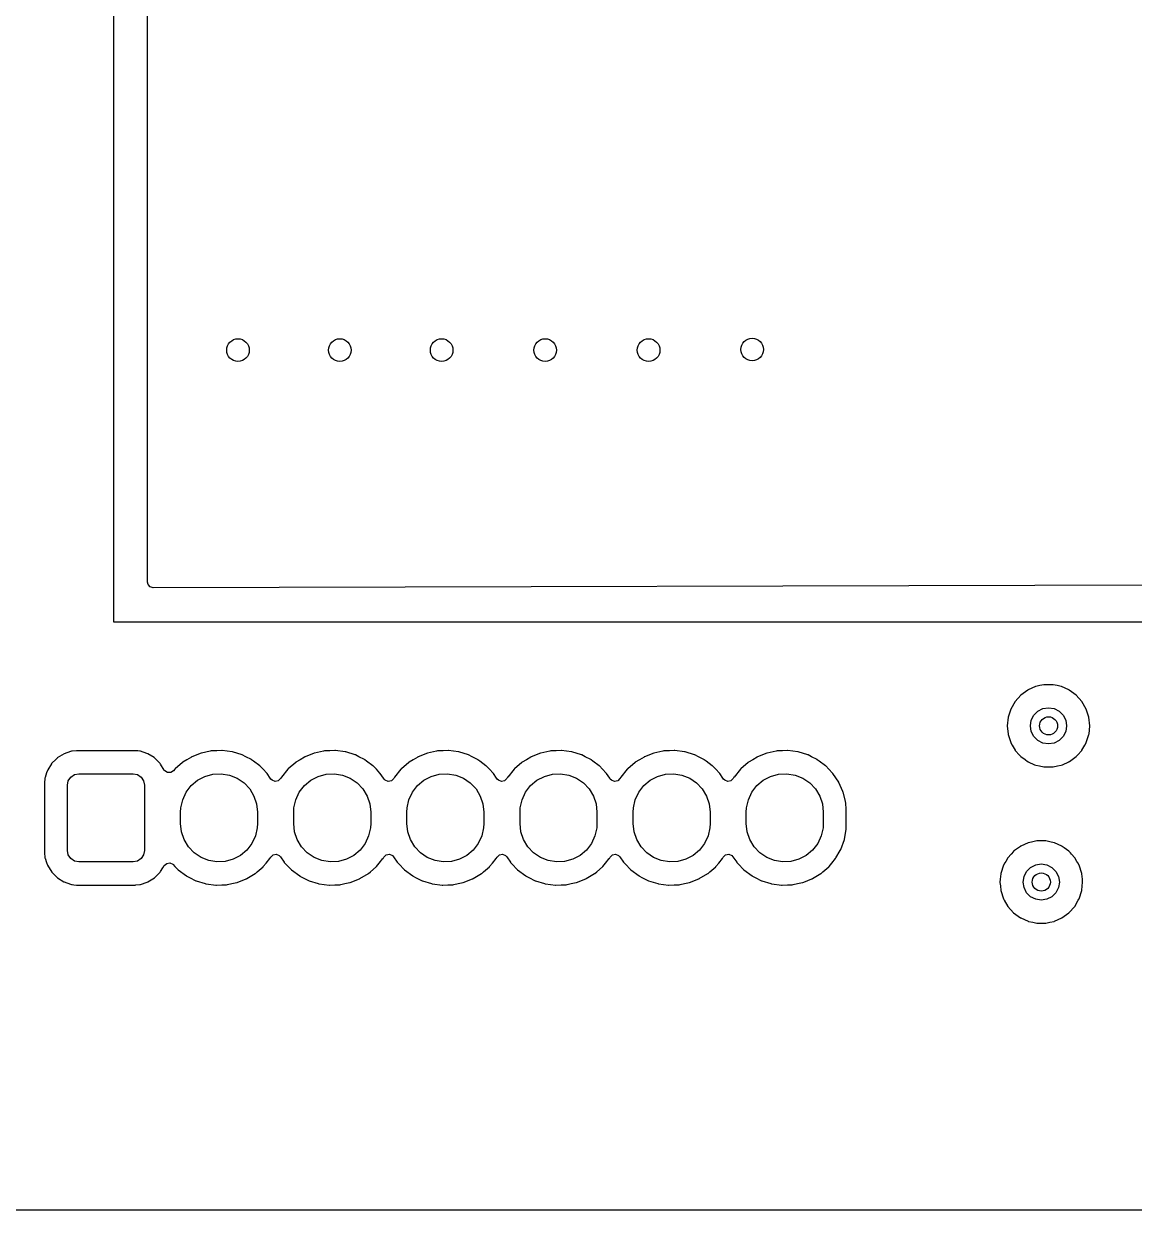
# Model space of a CAD drawing. Extents: x 1.86 to 8.44, y -4.92 to -0.87.
# Drawn here: x 4.508 to 5.475, y -4.921 to -3.889 of the extents above; entities that cross this region are included whole.
import ezdxf

# ---------------------------------------------------------------- set-up
doc = ezdxf.new("R2010")
doc.units = 0
doc.header["$MEASUREMENT"] = 0
doc.layers.add('BLACK', color=7, linetype='CONTINUOUS')

msp = doc.modelspace()

# ---------------------------------------------------------------- linework, layer by layer
at = {"layer": 'BLACK', "linetype": 'CONTINUOUS'}
for p, q in [((4.61614, -4.37495), (4.61614, -2.8248)), ((4.58661, -2.9056), (4.58661, -4.40945)), ((7.72543, -4.37191), (4.62112, -4.37991)), ((4.6166, -4.37702), (4.61614, -4.37495)), ((4.61843, -4.37913), (4.6166, -4.37702)), ((4.62112, -4.37991), (4.61843, -4.37913)), ((4.58661, -4.40945), (7.77354, -4.40945)), ((5.38865, -4.4659), (5.38226, -4.46875)), ((5.38889, -4.4658), (5.38865, -4.4659)), ((5.38865, -4.4659), (5.38865, -4.4659)), ((5.39256, -4.46501), (5.38889, -4.4658)), ((5.39599, -4.46429), (5.39256, -4.46501)), ((5.39624, -4.46423), (5.39599, -4.46429)), ((5.39599, -4.46429), (5.39599, -4.46429)), ((5.40376, -4.46423), (5.39624, -4.46423)), ((5.40401, -4.46429), (5.40376, -4.46423)), ((5.40744, -4.46501), (5.40401, -4.46429)), ((5.40401, -4.46429), (5.40401, -4.46429)), ((5.41111, -4.4658), (5.40744, -4.46501)), ((5.41135, -4.4659), (5.41111, -4.4658)), ((5.41774, -4.46875), (5.41135, -4.4659)), ((5.41135, -4.4659), (5.41135, -4.4659)), ((5.37593, -4.47327), (5.3709, -4.47886)), ((5.38202, -4.46885), (5.37593, -4.47327)), ((5.38225, -4.46875), (5.38202, -4.46885)), ((5.38226, -4.46875), (5.38225, -4.46875)), ((5.41775, -4.46875), (5.41774, -4.46875)), ((5.41798, -4.46885), (5.41775, -4.46875)), ((5.42407, -4.47327), (5.41798, -4.46885)), ((5.4291, -4.47886), (5.42407, -4.47327)), ((5.36714, -4.48537), (5.36482, -4.49252)), ((5.3709, -4.47886), (5.36714, -4.48537)), ((5.38726, -4.49074), (5.39074, -4.48726)), ((5.39074, -4.48726), (5.39513, -4.48502)), ((5.39513, -4.48502), (5.4, -4.48425)), ((5.4, -4.48425), (5.40487, -4.48502)), ((5.40487, -4.48502), (5.40926, -4.48726)), ((5.40926, -4.48726), (5.41274, -4.49074)), ((5.43286, -4.48537), (5.4291, -4.47886)), ((5.43518, -4.49252), (5.43286, -4.48537)), ((5.36482, -4.49252), (5.36404, -4.5)), ((5.38425, -4.5), (5.38502, -4.49513)), ((5.38502, -4.49513), (5.38726, -4.49074)), ((5.41274, -4.49074), (5.41498, -4.49513)), ((5.41498, -4.49513), (5.41575, -4.5)), ((5.43596, -4.5), (5.43518, -4.49252)), ((5.36404, -4.5), (5.36406, -4.50026)), ((5.36406, -4.50026), (5.36476, -4.50689)), ((5.36476, -4.50689), (5.36482, -4.50748)), ((5.36482, -4.50748), (5.36714, -4.51463)), ((5.38502, -4.50487), (5.38425, -4.5)), ((5.38726, -4.50926), (5.38502, -4.50487)), ((5.41498, -4.50487), (5.41274, -4.50926)), ((5.41575, -4.5), (5.41498, -4.50487)), ((5.43286, -4.51463), (5.43518, -4.50748)), ((5.43518, -4.50748), (5.43524, -4.50689)), ((5.43524, -4.50689), (5.43594, -4.50026)), ((5.43594, -4.50026), (5.43596, -4.5)), ((5.36714, -4.51463), (5.36727, -4.51485)), ((5.36727, -4.51485), (5.36727, -4.51485)), ((5.36727, -4.51485), (5.36839, -4.51679)), ((5.36839, -4.51679), (5.3709, -4.52114)), ((5.39074, -4.51274), (5.38726, -4.50926)), ((5.39513, -4.51498), (5.39074, -4.51274)), ((5.4, -4.51575), (5.39513, -4.51498)), ((5.40487, -4.51498), (5.4, -4.51575)), ((5.40926, -4.51274), (5.40487, -4.51498)), ((5.41274, -4.50926), (5.40926, -4.51274)), ((5.4291, -4.52114), (5.43161, -4.51679)), ((5.43161, -4.51679), (5.43273, -4.51485)), ((5.43273, -4.51485), (5.43286, -4.51463)), ((5.43273, -4.51485), (5.43273, -4.51485)), ((4.53657, -4.52903), (4.53278, -4.53282)), ((4.5375, -4.5281), (4.53657, -4.52903)), ((4.5377, -4.52789), (4.5375, -4.5281)), ((4.54362, -4.52423), (4.5377, -4.52789)), ((4.54612, -4.5234), (4.54362, -4.52423)), ((4.54997, -4.52211), (4.54612, -4.5234)), ((4.55023, -4.52203), (4.54997, -4.52211)), ((4.54997, -4.52211), (4.54997, -4.52211)), ((4.5505, -4.522), (4.55023, -4.52203)), ((4.55427, -4.52161), (4.5505, -4.522)), ((4.5505, -4.522), (4.5505, -4.522)), ((4.55439, -4.52159), (4.55427, -4.52161)), ((4.55427, -4.52161), (4.55427, -4.52161)), ((4.60561, -4.52159), (4.55439, -4.52159)), ((4.60775, -4.52181), (4.60561, -4.52159)), ((4.60945, -4.52199), (4.60775, -4.52181)), ((4.60972, -4.52202), (4.60945, -4.52199)), ((4.60945, -4.52199), (4.60945, -4.52199)), ((4.60998, -4.5221), (4.60972, -4.52202)), ((4.61246, -4.52292), (4.60998, -4.5221)), ((4.60998, -4.5221), (4.60998, -4.5221)), ((4.61633, -4.52421), (4.61246, -4.52292)), ((4.61657, -4.52436), (4.61633, -4.52421)), ((4.62183, -4.5276), (4.61657, -4.52436)), ((4.61657, -4.52436), (4.61657, -4.52436)), ((4.62226, -4.52786), (4.62183, -4.5276)), ((4.62718, -4.53278), (4.62226, -4.52786)), ((4.65049, -4.52947), (4.6468, -4.53171)), ((4.65438, -4.52711), (4.65049, -4.52947)), ((4.65456, -4.527), (4.65438, -4.52711)), ((4.65438, -4.52711), (4.65438, -4.52711)), ((4.65475, -4.52692), (4.65456, -4.527)), ((4.66281, -4.52374), (4.65475, -4.52692)), ((4.65475, -4.52692), (4.65475, -4.52692)), ((4.663, -4.52367), (4.66281, -4.52374)), ((4.66281, -4.52374), (4.66281, -4.52374)), ((4.67081, -4.52203), (4.663, -4.52367)), ((4.67168, -4.52184), (4.67081, -4.52203)), ((4.67188, -4.5218), (4.67168, -4.52184)), ((4.67642, -4.52163), (4.67188, -4.5218)), ((4.68074, -4.52147), (4.67642, -4.52163)), ((4.68095, -4.52146), (4.68074, -4.52147)), ((4.68074, -4.52147), (4.68074, -4.52147)), ((4.68116, -4.52149), (4.68095, -4.52146)), ((4.68974, -4.52263), (4.68116, -4.52149)), ((4.68116, -4.52149), (4.68116, -4.52149)), ((4.68995, -4.52265), (4.68974, -4.52263)), ((4.69015, -4.52272), (4.68995, -4.52265)), ((4.69842, -4.52528), (4.69015, -4.52272)), ((4.69862, -4.52534), (4.69842, -4.52528)), ((4.69842, -4.52528), (4.69842, -4.52528)), ((4.70164, -4.52688), (4.69862, -4.52534)), ((4.70652, -4.52936), (4.70164, -4.52688)), ((4.70671, -4.52946), (4.70652, -4.52936)), ((4.70652, -4.52936), (4.70652, -4.52936)), ((4.70832, -4.53065), (4.70671, -4.52946)), ((4.74891, -4.52947), (4.74522, -4.53171)), ((4.7528, -4.52711), (4.74891, -4.52947)), ((4.75298, -4.527), (4.7528, -4.52711)), ((4.7528, -4.52711), (4.7528, -4.52711)), ((4.75318, -4.52692), (4.75298, -4.527)), ((4.76123, -4.52374), (4.75318, -4.52692)), ((4.75318, -4.52692), (4.75318, -4.52692)), ((4.76143, -4.52367), (4.76123, -4.52374)), ((4.76123, -4.52374), (4.76123, -4.52374)), ((4.76923, -4.52203), (4.76143, -4.52367)), ((4.7701, -4.52184), (4.76923, -4.52203)), ((4.77031, -4.5218), (4.7701, -4.52184)), ((4.77484, -4.52163), (4.77031, -4.5218)), ((4.77917, -4.52147), (4.77484, -4.52163)), ((4.77938, -4.52146), (4.77917, -4.52147)), ((4.77917, -4.52147), (4.77917, -4.52147)), ((4.77959, -4.52149), (4.77938, -4.52146)), ((4.78817, -4.52263), (4.77959, -4.52149)), ((4.77959, -4.52149), (4.77959, -4.52149)), ((4.78838, -4.52265), (4.78817, -4.52263)), ((4.78858, -4.52272), (4.78838, -4.52265)), ((4.79684, -4.52528), (4.78858, -4.52272)), ((4.79705, -4.52534), (4.79684, -4.52528)), ((4.79684, -4.52528), (4.79684, -4.52528)), ((4.80006, -4.52688), (4.79705, -4.52534)), ((4.80495, -4.52936), (4.80006, -4.52688)), ((4.80514, -4.52946), (4.80495, -4.52936)), ((4.80495, -4.52936), (4.80495, -4.52936)), ((4.80674, -4.53065), (4.80514, -4.52946)), ((4.84734, -4.52947), (4.84365, -4.53171)), ((4.85123, -4.52711), (4.84734, -4.52947)), ((4.85141, -4.527), (4.85123, -4.52711)), ((4.85123, -4.52711), (4.85123, -4.52711)), ((4.8516, -4.52692), (4.85141, -4.527)), ((4.85966, -4.52374), (4.8516, -4.52692)), ((4.8516, -4.52692), (4.8516, -4.52692)), ((4.85985, -4.52367), (4.85966, -4.52374)), ((4.85966, -4.52374), (4.85966, -4.52374)), ((4.86766, -4.52203), (4.85985, -4.52367)), ((4.86853, -4.52184), (4.86766, -4.52203)), ((4.86873, -4.5218), (4.86853, -4.52184)), ((4.87327, -4.52163), (4.86873, -4.5218)), ((4.87759, -4.52147), (4.87327, -4.52163)), ((4.8778, -4.52146), (4.87759, -4.52147)), ((4.87759, -4.52147), (4.87759, -4.52147)), ((4.87801, -4.52149), (4.8778, -4.52146)), ((4.88659, -4.52263), (4.87801, -4.52149)), ((4.87801, -4.52149), (4.87801, -4.52149)), ((4.8868, -4.52265), (4.88659, -4.52263)), ((4.887, -4.52272), (4.8868, -4.52265)), ((4.89527, -4.52528), (4.887, -4.52272)), ((4.89547, -4.52534), (4.89527, -4.52528)), ((4.89527, -4.52528), (4.89527, -4.52528)), ((4.89849, -4.52688), (4.89547, -4.52534)), ((4.90337, -4.52936), (4.89849, -4.52688)), ((4.90356, -4.52946), (4.90337, -4.52936)), ((4.90337, -4.52936), (4.90337, -4.52936)), ((4.90517, -4.53065), (4.90356, -4.52946)), ((4.94576, -4.52947), (4.94207, -4.53171)), ((4.94965, -4.52711), (4.94576, -4.52947)), ((4.94983, -4.527), (4.94965, -4.52711)), ((4.94965, -4.52711), (4.94965, -4.52711)), ((4.95003, -4.52692), (4.94983, -4.527)), ((4.95808, -4.52374), (4.95003, -4.52692)), ((4.95003, -4.52692), (4.95003, -4.52692)), ((4.95828, -4.52367), (4.95808, -4.52374)), ((4.95808, -4.52374), (4.95808, -4.52374)), ((4.96609, -4.52203), (4.95828, -4.52367)), ((4.96695, -4.52184), (4.96609, -4.52203)), ((4.96716, -4.5218), (4.96695, -4.52184)), ((4.97169, -4.52163), (4.96716, -4.5218)), ((4.97602, -4.52147), (4.97169, -4.52163)), ((4.97623, -4.52146), (4.97602, -4.52147)), ((4.97602, -4.52147), (4.97602, -4.52147)), ((4.97644, -4.52149), (4.97623, -4.52146)), ((4.98502, -4.52263), (4.97644, -4.52149)), ((4.97644, -4.52149), (4.97644, -4.52149)), ((4.98523, -4.52265), (4.98502, -4.52263)), ((4.98543, -4.52272), (4.98523, -4.52265)), ((4.99369, -4.52528), (4.98543, -4.52272)), ((4.9937, -4.52528), (4.99369, -4.52528)), ((4.9939, -4.52534), (4.9937, -4.52528)), ((4.99691, -4.52688), (4.9939, -4.52534)), ((5.0018, -4.52936), (4.99691, -4.52688)), ((5.00199, -4.52946), (5.0018, -4.52936)), ((5.0018, -4.52936), (5.0018, -4.52936)), ((5.00359, -4.53065), (5.00199, -4.52946)), ((5.04419, -4.52947), (5.0405, -4.53171)), ((5.04808, -4.52711), (5.04419, -4.52947)), ((5.04826, -4.527), (5.04808, -4.52711)), ((5.04808, -4.52711), (5.04808, -4.52711)), ((5.04845, -4.52692), (5.04826, -4.527)), ((5.05651, -4.52374), (5.04845, -4.52692)), ((5.04845, -4.52692), (5.04845, -4.52692)), ((5.0567, -4.52367), (5.05651, -4.52374)), ((5.05651, -4.52374), (5.05651, -4.52374)), ((5.06451, -4.52203), (5.0567, -4.52367)), ((5.06538, -4.52184), (5.06451, -4.52203)), ((5.06558, -4.5218), (5.06538, -4.52184)), ((5.07012, -4.52163), (5.06558, -4.5218)), ((5.07444, -4.52147), (5.07012, -4.52163)), ((5.07465, -4.52146), (5.07444, -4.52147)), ((5.07444, -4.52147), (5.07444, -4.52147)), ((5.07486, -4.52149), (5.07465, -4.52146)), ((5.08344, -4.52263), (5.07486, -4.52149)), ((5.07486, -4.52149), (5.07486, -4.52149)), ((5.08365, -4.52265), (5.08344, -4.52263)), ((5.08385, -4.52272), (5.08365, -4.52265)), ((5.09212, -4.52528), (5.08385, -4.52272)), ((5.09232, -4.52534), (5.09212, -4.52528)), ((5.09212, -4.52528), (5.09212, -4.52528)), ((5.09534, -4.52688), (5.09232, -4.52534)), ((5.10022, -4.52936), (5.09534, -4.52688)), ((5.10041, -4.52946), (5.10022, -4.52936)), ((5.10022, -4.52936), (5.10022, -4.52936)), ((5.10202, -4.53065), (5.10041, -4.52946)), ((5.14261, -4.52947), (5.13892, -4.53171)), ((5.1465, -4.52711), (5.14261, -4.52947)), ((5.14668, -4.527), (5.1465, -4.52711)), ((5.1465, -4.52711), (5.1465, -4.52711)), ((5.14688, -4.52692), (5.14668, -4.527)), ((5.15493, -4.52374), (5.14688, -4.52692)), ((5.14688, -4.52692), (5.14688, -4.52692)), ((5.15513, -4.52367), (5.15493, -4.52374)), ((5.15493, -4.52374), (5.15493, -4.52374)), ((5.16294, -4.52203), (5.15513, -4.52367)), ((5.1638, -4.52184), (5.16294, -4.52203)), ((5.16401, -4.5218), (5.1638, -4.52184)), ((5.16854, -4.52163), (5.16401, -4.5218)), ((5.17287, -4.52147), (5.16854, -4.52163)), ((5.17308, -4.52146), (5.17287, -4.52147)), ((5.17287, -4.52147), (5.17287, -4.52147)), ((5.17329, -4.52149), (5.17308, -4.52146)), ((5.18187, -4.52263), (5.17329, -4.52149)), ((5.17329, -4.52149), (5.17329, -4.52149)), ((5.18208, -4.52265), (5.18187, -4.52263)), ((5.18228, -4.52272), (5.18208, -4.52265)), ((5.19055, -4.52528), (5.18228, -4.52272)), ((5.19075, -4.52534), (5.19055, -4.52528)), ((5.19055, -4.52528), (5.19055, -4.52528)), ((5.19377, -4.52688), (5.19075, -4.52534)), ((5.19865, -4.52936), (5.19377, -4.52688)), ((5.19884, -4.52946), (5.19865, -4.52936)), ((5.19865, -4.52936), (5.19865, -4.52936)), ((5.20044, -4.53065), (5.19884, -4.52946)), ((5.3709, -4.52114), (5.37108, -4.52133)), ((5.37108, -4.52133), (5.37108, -4.52133)), ((5.37108, -4.52133), (5.37479, -4.52546)), ((5.37479, -4.52546), (5.37593, -4.52673)), ((5.37593, -4.52673), (5.37956, -4.52936)), ((5.37956, -4.52936), (5.38165, -4.53088)), ((5.41835, -4.53088), (5.42044, -4.52936)), ((5.42044, -4.52936), (5.42407, -4.52673)), ((5.42407, -4.52673), (5.42521, -4.52546)), ((5.42521, -4.52546), (5.42892, -4.52133)), ((5.42892, -4.52133), (5.4291, -4.52114)), ((5.42892, -4.52133), (5.42892, -4.52133)), ((4.52913, -4.53875), (4.52843, -4.54086)), ((4.52948, -4.53819), (4.52913, -4.53875)), ((4.53263, -4.53307), (4.52948, -4.53819)), ((4.53278, -4.53282), (4.53263, -4.53307)), ((4.53263, -4.53307), (4.53263, -4.53307)), ((4.62751, -4.53331), (4.62718, -4.53278)), ((4.63074, -4.53852), (4.62751, -4.53331)), ((4.6313, -4.53926), (4.63074, -4.53852)), ((4.63369, -4.54071), (4.6313, -4.53926)), ((4.63879, -4.53906), (4.63648, -4.54063)), ((4.63994, -4.53766), (4.63879, -4.53906)), ((4.64017, -4.53746), (4.63994, -4.53766)), ((4.64664, -4.53185), (4.64017, -4.53746)), ((4.6468, -4.53171), (4.64664, -4.53185)), ((4.71376, -4.5347), (4.70832, -4.53065)), ((4.71399, -4.53488), (4.71376, -4.5347)), ((4.7168, -4.53782), (4.71399, -4.53488)), ((4.71997, -4.54115), (4.7168, -4.53782)), ((4.73823, -4.53782), (4.73275, -4.54451)), ((4.73837, -4.53766), (4.73823, -4.53782)), ((4.7386, -4.53746), (4.73837, -4.53766)), ((4.74507, -4.53185), (4.7386, -4.53746)), ((4.74522, -4.53171), (4.74507, -4.53185)), ((4.81218, -4.5347), (4.80674, -4.53065)), ((4.81242, -4.53488), (4.81218, -4.5347)), ((4.81523, -4.53782), (4.81242, -4.53488)), ((4.8184, -4.54115), (4.81523, -4.53782)), ((4.83666, -4.53782), (4.83117, -4.54451)), ((4.83679, -4.53766), (4.83666, -4.53782)), ((4.83702, -4.53746), (4.83679, -4.53766)), ((4.84349, -4.53185), (4.83702, -4.53746)), ((4.84365, -4.53171), (4.84349, -4.53185)), ((4.91061, -4.5347), (4.90517, -4.53065)), ((4.91084, -4.53488), (4.91061, -4.5347)), ((4.91365, -4.53782), (4.91084, -4.53488)), ((4.91683, -4.54115), (4.91365, -4.53782)), ((4.93509, -4.53782), (4.9296, -4.54451)), ((4.93522, -4.53766), (4.93509, -4.53782)), ((4.93545, -4.53746), (4.93522, -4.53766)), ((4.94192, -4.53185), (4.93545, -4.53746)), ((4.94207, -4.53171), (4.94192, -4.53185)), ((5.00904, -4.5347), (5.00359, -4.53065)), ((5.00927, -4.53488), (5.00904, -4.5347)), ((5.01208, -4.53782), (5.00927, -4.53488)), ((5.01525, -4.54115), (5.01208, -4.53782)), ((5.03351, -4.53782), (5.02802, -4.54451)), ((5.03364, -4.53766), (5.03351, -4.53782)), ((5.03387, -4.53746), (5.03364, -4.53766)), ((5.04034, -4.53185), (5.03387, -4.53746)), ((5.0405, -4.53171), (5.04034, -4.53185)), ((5.10746, -4.5347), (5.10202, -4.53065)), ((5.10769, -4.53488), (5.10746, -4.5347)), ((5.1105, -4.53782), (5.10769, -4.53488)), ((5.11368, -4.54115), (5.1105, -4.53782)), ((5.13194, -4.53782), (5.12645, -4.54451)), ((5.13207, -4.53766), (5.13194, -4.53782)), ((5.1323, -4.53746), (5.13207, -4.53766)), ((5.13877, -4.53185), (5.1323, -4.53746)), ((5.13892, -4.53171), (5.13877, -4.53185)), ((5.20589, -4.5347), (5.20044, -4.53065)), ((5.20612, -4.53488), (5.20589, -4.5347)), ((5.20893, -4.53782), (5.20612, -4.53488)), ((5.2121, -4.54115), (5.20893, -4.53782)), ((5.38165, -4.53088), (5.38202, -4.53115)), ((5.38202, -4.53115), (5.38225, -4.53125)), ((5.38225, -4.53125), (5.38226, -4.53125)), ((5.38226, -4.53125), (5.3879, -4.53377)), ((5.3879, -4.53377), (5.38889, -4.5342)), ((5.38889, -4.5342), (5.39226, -4.53492)), ((5.39226, -4.53492), (5.39599, -4.53571)), ((5.39599, -4.53571), (5.39599, -4.53571)), ((5.39599, -4.53571), (5.39624, -4.53577)), ((5.39624, -4.53577), (5.40376, -4.53577)), ((5.40376, -4.53577), (5.40401, -4.53571)), ((5.40401, -4.53571), (5.40774, -4.53492)), ((5.40401, -4.53571), (5.40401, -4.53571)), ((5.40774, -4.53492), (5.41111, -4.5342)), ((5.41111, -4.5342), (5.4121, -4.53377)), ((5.4121, -4.53377), (5.41774, -4.53125)), ((5.41774, -4.53125), (5.41775, -4.53125)), ((5.41775, -4.53125), (5.41798, -4.53115)), ((5.41798, -4.53115), (5.41835, -4.53088)), ((4.52689, -4.54582), (4.52652, -4.54947)), ((4.52652, -4.54947), (4.52652, -4.61053)), ((4.52691, -4.54563), (4.52689, -4.54582)), ((4.52694, -4.54536), (4.52691, -4.54563)), ((4.52691, -4.54563), (4.52691, -4.54563)), ((4.5271, -4.54486), (4.52694, -4.54536)), ((4.52843, -4.54086), (4.5271, -4.54486)), ((4.54654, -4.55146), (4.54728, -4.54769)), ((4.54728, -4.54769), (4.54942, -4.5445)), ((4.54942, -4.5445), (4.55261, -4.54236)), ((4.55261, -4.54236), (4.55638, -4.54161)), ((4.55638, -4.54161), (4.60362, -4.54161)), ((4.60362, -4.54161), (4.60739, -4.54236)), ((4.60739, -4.54236), (4.61058, -4.5445)), ((4.61058, -4.5445), (4.61272, -4.54769)), ((4.61272, -4.54769), (4.61346, -4.55146)), ((4.63648, -4.54063), (4.63369, -4.54071)), ((4.65419, -4.552), (4.65971, -4.54734)), ((4.65971, -4.54734), (4.66611, -4.54396)), ((4.66611, -4.54396), (4.67307, -4.54204)), ((4.67307, -4.54204), (4.68029, -4.54167)), ((4.68029, -4.54167), (4.68742, -4.54285)), ((4.68742, -4.54285), (4.69414, -4.54553)), ((4.69414, -4.54553), (4.70011, -4.54959)), ((4.70011, -4.54959), (4.70508, -4.55485)), ((4.72026, -4.54144), (4.71997, -4.54115)), ((4.72297, -4.54547), (4.72026, -4.54144)), ((4.72348, -4.54623), (4.72297, -4.54547)), ((4.72455, -4.54738), (4.72348, -4.54623)), ((4.72716, -4.5484), (4.72455, -4.54738)), ((4.7299, -4.54786), (4.72716, -4.5484)), ((4.73191, -4.54592), (4.7299, -4.54786)), ((4.73261, -4.54468), (4.73191, -4.54592)), ((4.73275, -4.54451), (4.73261, -4.54468)), ((4.73275, -4.54451), (4.73275, -4.54451)), ((4.75262, -4.552), (4.75814, -4.54734)), ((4.75814, -4.54734), (4.76453, -4.54396)), ((4.76453, -4.54396), (4.7715, -4.54204)), ((4.7715, -4.54204), (4.77872, -4.54167)), ((4.77872, -4.54167), (4.78585, -4.54285)), ((4.78585, -4.54285), (4.79256, -4.54553)), ((4.79256, -4.54553), (4.79854, -4.54959)), ((4.79854, -4.54959), (4.80351, -4.55485)), ((4.81868, -4.54144), (4.8184, -4.54115)), ((4.8214, -4.54547), (4.81868, -4.54144)), ((4.82191, -4.54623), (4.8214, -4.54547)), ((4.82298, -4.54738), (4.82191, -4.54623)), ((4.82558, -4.5484), (4.82298, -4.54738)), ((4.82832, -4.54786), (4.82558, -4.5484)), ((4.83033, -4.54592), (4.82832, -4.54786)), ((4.83104, -4.54468), (4.83033, -4.54592)), ((4.83117, -4.54451), (4.83104, -4.54468)), ((4.83117, -4.54451), (4.83117, -4.54451)), ((4.85104, -4.552), (4.85656, -4.54734)), ((4.85656, -4.54734), (4.86296, -4.54396)), ((4.86296, -4.54396), (4.86993, -4.54204)), ((4.86993, -4.54204), (4.87714, -4.54167)), ((4.87714, -4.54167), (4.88427, -4.54285)), ((4.88427, -4.54285), (4.89099, -4.54553)), ((4.89099, -4.54553), (4.89696, -4.54959)), ((4.89696, -4.54959), (4.90193, -4.55485)), ((4.91711, -4.54144), (4.91683, -4.54115)), ((4.91982, -4.54547), (4.91711, -4.54144)), ((4.92033, -4.54623), (4.91982, -4.54547)), ((4.9214, -4.54738), (4.92033, -4.54623)), ((4.92401, -4.5484), (4.9214, -4.54738)), ((4.92675, -4.54786), (4.92401, -4.5484)), ((4.92876, -4.54592), (4.92675, -4.54786)), ((4.92946, -4.54468), (4.92876, -4.54592)), ((4.9296, -4.54451), (4.92946, -4.54468)), ((4.9296, -4.54451), (4.9296, -4.54451)), ((4.94947, -4.552), (4.95499, -4.54734)), ((4.95499, -4.54734), (4.96138, -4.54396)), ((4.96138, -4.54396), (4.96835, -4.54204)), ((4.96835, -4.54204), (4.97557, -4.54167)), ((4.97557, -4.54167), (4.9827, -4.54285)), ((4.9827, -4.54285), (4.98941, -4.54553)), ((4.98941, -4.54553), (4.99539, -4.54959)), ((4.99539, -4.54959), (5.00036, -4.55485)), ((5.01553, -4.54144), (5.01525, -4.54115)), ((5.01825, -4.54547), (5.01553, -4.54144)), ((5.01876, -4.54623), (5.01825, -4.54547)), ((5.01983, -4.54738), (5.01876, -4.54623)), ((5.02243, -4.5484), (5.01983, -4.54738)), ((5.02517, -4.54786), (5.02243, -4.5484)), ((5.02718, -4.54592), (5.02517, -4.54786)), ((5.02789, -4.54468), (5.02718, -4.54592)), ((5.02802, -4.54451), (5.02789, -4.54468)), ((5.02802, -4.54451), (5.02802, -4.54451)), ((5.04789, -4.552), (5.05341, -4.54734)), ((5.05341, -4.54734), (5.05981, -4.54396)), ((5.05981, -4.54396), (5.06678, -4.54204)), ((5.06678, -4.54204), (5.07399, -4.54167)), ((5.07399, -4.54167), (5.08113, -4.54285)), ((5.08113, -4.54285), (5.08784, -4.54553)), ((5.08784, -4.54553), (5.09382, -4.54959)), ((5.09382, -4.54959), (5.09878, -4.55485)), ((5.11396, -4.54144), (5.11368, -4.54115)), ((5.11667, -4.54547), (5.11396, -4.54144)), ((5.11718, -4.54623), (5.11667, -4.54547)), ((5.11825, -4.54738), (5.11718, -4.54623)), ((5.12086, -4.5484), (5.11825, -4.54738)), ((5.1236, -4.54786), (5.12086, -4.5484)), ((5.12561, -4.54592), (5.1236, -4.54786)), ((5.12631, -4.54468), (5.12561, -4.54592)), ((5.12645, -4.54451), (5.12631, -4.54468)), ((5.12645, -4.54451), (5.12645, -4.54451)), ((5.14632, -4.552), (5.15184, -4.54734)), ((5.15184, -4.54734), (5.15823, -4.54396)), ((5.15823, -4.54396), (5.1652, -4.54204)), ((5.1652, -4.54204), (5.17242, -4.54167)), ((5.17242, -4.54167), (5.17955, -4.54285)), ((5.17955, -4.54285), (5.18626, -4.54553)), ((5.18626, -4.54553), (5.19224, -4.54959)), ((5.19224, -4.54959), (5.19721, -4.55485)), ((5.21238, -4.54144), (5.2121, -4.54115)), ((5.21745, -4.54897), (5.21238, -4.54144)), ((5.21754, -4.54917), (5.21745, -4.54897)), ((5.22106, -4.55697), (5.21754, -4.54917)), ((4.54654, -4.60854), (4.54654, -4.55146)), ((4.61346, -4.55146), (4.61346, -4.60854)), ((4.64675, -4.56429), (4.6498, -4.55774)), ((4.6498, -4.55774), (4.65419, -4.552)), ((4.70508, -4.55485), (4.7088, -4.56104)), ((4.74517, -4.56429), (4.74823, -4.55774)), ((4.74823, -4.55774), (4.75262, -4.552)), ((4.80351, -4.55485), (4.80723, -4.56104)), ((4.8436, -4.56429), (4.84665, -4.55774)), ((4.84665, -4.55774), (4.85104, -4.552)), ((4.90193, -4.55485), (4.90565, -4.56104)), ((4.94202, -4.56429), (4.94508, -4.55774)), ((4.94508, -4.55774), (4.94947, -4.552)), ((5.00036, -4.55485), (5.00408, -4.56104)), ((5.04045, -4.56429), (5.0435, -4.55774)), ((5.0435, -4.55774), (5.04789, -4.552)), ((5.09878, -4.55485), (5.1025, -4.56104)), ((5.13887, -4.56429), (5.14193, -4.55774)), ((5.14193, -4.55774), (5.14632, -4.552)), ((5.19721, -4.55485), (5.20093, -4.56104)), ((5.22118, -4.55725), (5.22106, -4.55697)), ((5.22123, -4.55745), (5.22118, -4.55725)), ((5.22341, -4.56583), (5.22123, -4.55745)), ((5.22123, -4.55745), (5.22123, -4.55745)), ((4.64517, -4.57135), (4.64675, -4.56429)), ((4.7088, -4.56104), (4.71111, -4.56789)), ((4.71111, -4.56789), (4.71189, -4.57508)), ((4.74359, -4.57135), (4.74517, -4.56429)), ((4.80723, -4.56104), (4.80953, -4.56789)), ((4.80953, -4.56789), (4.81031, -4.57508)), ((4.84202, -4.57135), (4.8436, -4.56429)), ((4.90565, -4.56104), (4.90796, -4.56789)), ((4.90796, -4.56789), (4.90874, -4.57508)), ((4.94044, -4.57135), (4.94202, -4.56429)), ((5.00408, -4.56104), (5.00638, -4.56789)), ((5.00638, -4.56789), (5.00717, -4.57508)), ((5.03887, -4.57135), (5.04045, -4.56429)), ((5.1025, -4.56104), (5.10481, -4.56789)), ((5.10481, -4.56789), (5.10559, -4.57508)), ((5.1373, -4.57135), (5.13887, -4.56429)), ((5.20093, -4.56104), (5.20324, -4.56789)), ((5.20324, -4.56789), (5.20402, -4.57508)), ((5.22346, -4.56603), (5.22341, -4.56583)), ((5.22341, -4.56583), (5.22341, -4.56583)), ((5.22348, -4.56624), (5.22346, -4.56603)), ((5.22355, -4.56704), (5.22348, -4.56624)), ((5.22348, -4.56624), (5.22348, -4.56624)), ((5.22404, -4.5728), (5.22355, -4.56704)), ((4.64496, -4.57508), (4.64517, -4.57135)), ((4.64496, -4.58492), (4.64496, -4.57508)), ((4.71189, -4.57508), (4.71189, -4.58492)), ((4.74339, -4.57508), (4.74359, -4.57135)), ((4.74339, -4.58492), (4.74339, -4.57508)), ((4.81031, -4.57508), (4.81031, -4.58492)), ((4.84181, -4.57508), (4.84202, -4.57135)), ((4.84181, -4.58492), (4.84181, -4.57508)), ((4.90874, -4.57508), (4.90874, -4.58492)), ((4.94024, -4.57508), (4.94044, -4.57135)), ((4.94024, -4.58492), (4.94024, -4.57508)), ((5.00717, -4.57508), (5.00717, -4.58492)), ((5.03866, -4.57508), (5.03887, -4.57135)), ((5.03866, -4.58492), (5.03866, -4.57508)), ((5.10559, -4.57508), (5.10559, -4.58492)), ((5.13709, -4.57508), (5.1373, -4.57135)), ((5.13709, -4.58492), (5.13709, -4.57508)), ((5.20402, -4.57508), (5.20402, -4.58492)), ((5.22404, -4.58902), (5.22404, -4.5728)), ((4.64574, -4.59211), (4.64496, -4.58492)), ((4.71168, -4.58865), (4.7101, -4.59571)), ((4.71189, -4.58492), (4.71168, -4.58865)), ((4.74417, -4.59211), (4.74339, -4.58492)), ((4.81011, -4.58865), (4.80853, -4.59571)), ((4.81031, -4.58492), (4.81011, -4.58865)), ((4.84259, -4.59211), (4.84181, -4.58492)), ((4.90853, -4.58865), (4.90695, -4.59571)), ((4.90874, -4.58492), (4.90853, -4.58865)), ((4.94102, -4.59211), (4.94024, -4.58492)), ((5.00696, -4.58865), (5.00538, -4.59571)), ((5.00717, -4.58492), (5.00696, -4.58865)), ((5.03944, -4.59211), (5.03866, -4.58492)), ((5.10538, -4.58865), (5.10381, -4.59571)), ((5.10559, -4.58492), (5.10538, -4.58865)), ((5.13787, -4.59211), (5.13709, -4.58492)), ((5.20381, -4.58865), (5.20223, -4.59571)), ((5.20402, -4.58492), (5.20381, -4.58865)), ((5.22243, -4.59859), (5.22396, -4.59013)), ((5.22396, -4.59013), (5.22399, -4.58997)), ((5.22396, -4.59013), (5.22396, -4.59013)), ((5.22399, -4.58997), (5.22404, -4.58902)), ((4.64805, -4.59896), (4.64574, -4.59211)), ((4.65177, -4.60515), (4.64805, -4.59896)), ((4.7101, -4.59571), (4.70705, -4.60226)), ((4.74647, -4.59896), (4.74417, -4.59211)), ((4.75019, -4.60515), (4.74647, -4.59896)), ((4.80853, -4.59571), (4.80547, -4.60226)), ((4.8449, -4.59896), (4.84259, -4.59211)), ((4.84862, -4.60515), (4.8449, -4.59896)), ((4.90695, -4.59571), (4.9039, -4.60226)), ((4.94332, -4.59896), (4.94102, -4.59211)), ((4.94705, -4.60515), (4.94332, -4.59896)), ((5.00538, -4.59571), (5.00233, -4.60226)), ((5.04175, -4.59896), (5.03944, -4.59211)), ((5.04547, -4.60515), (5.04175, -4.59896)), ((5.10381, -4.59571), (5.10075, -4.60226)), ((5.14017, -4.59896), (5.13787, -4.59211)), ((5.1439, -4.60515), (5.14017, -4.59896)), ((5.20223, -4.59571), (5.19918, -4.60226)), ((5.21928, -4.60744), (5.22238, -4.5989)), ((5.22238, -4.5989), (5.22243, -4.59859)), ((5.38235, -4.60173), (5.37596, -4.60457)), ((5.38259, -4.60162), (5.38235, -4.60173)), ((5.38235, -4.60173), (5.38235, -4.60173)), ((5.38626, -4.60084), (5.38259, -4.60162)), ((5.38969, -4.60011), (5.38626, -4.60084)), ((5.38994, -4.60006), (5.38969, -4.60011)), ((5.38969, -4.60011), (5.38969, -4.60011)), ((5.39746, -4.60006), (5.38994, -4.60006)), ((5.39771, -4.60011), (5.39746, -4.60006)), ((5.40114, -4.60084), (5.39771, -4.60011)), ((5.39771, -4.60011), (5.39771, -4.60011)), ((5.40481, -4.60162), (5.40114, -4.60084)), ((5.40505, -4.60173), (5.40481, -4.60162)), ((5.41145, -4.60457), (5.40505, -4.60173)), ((5.40505, -4.60173), (5.40505, -4.60173)), ((4.52652, -4.61053), (4.52653, -4.61066)), ((4.52653, -4.61066), (4.52653, -4.61066)), ((4.52653, -4.61066), (4.52688, -4.61408)), ((4.54728, -4.61231), (4.54654, -4.60854)), ((4.61346, -4.60854), (4.61272, -4.61231)), ((4.65674, -4.61041), (4.65177, -4.60515)), ((4.66271, -4.61447), (4.65674, -4.61041)), ((4.70266, -4.608), (4.69714, -4.61266)), ((4.70705, -4.60226), (4.70266, -4.608)), ((4.72337, -4.61408), (4.72538, -4.61214)), ((4.72538, -4.61214), (4.72812, -4.6116)), ((4.72812, -4.6116), (4.73072, -4.61262)), ((4.75516, -4.61041), (4.75019, -4.60515)), ((4.76114, -4.61447), (4.75516, -4.61041)), ((4.80108, -4.608), (4.79556, -4.61266)), ((4.80547, -4.60226), (4.80108, -4.608)), ((4.82179, -4.61408), (4.8238, -4.61214)), ((4.8238, -4.61214), (4.82655, -4.6116)), ((4.82655, -4.6116), (4.82915, -4.61262)), ((4.85359, -4.61041), (4.84862, -4.60515)), ((4.85956, -4.61447), (4.85359, -4.61041)), ((4.89951, -4.608), (4.89399, -4.61266)), ((4.9039, -4.60226), (4.89951, -4.608)), ((4.92022, -4.61408), (4.92223, -4.61214)), ((4.92223, -4.61214), (4.92497, -4.6116)), ((4.92497, -4.6116), (4.92757, -4.61262)), ((4.95201, -4.61041), (4.94705, -4.60515)), ((4.95799, -4.61447), (4.95201, -4.61041)), ((4.99793, -4.608), (4.99241, -4.61266)), ((5.00233, -4.60226), (4.99793, -4.608)), ((5.01864, -4.61408), (5.02065, -4.61214)), ((5.02065, -4.61214), (5.0234, -4.6116)), ((5.0234, -4.6116), (5.026, -4.61262)), ((5.05044, -4.61041), (5.04547, -4.60515)), ((5.05642, -4.61447), (5.05044, -4.61041)), ((5.09636, -4.608), (5.09084, -4.61266)), ((5.10075, -4.60226), (5.09636, -4.608)), ((5.11707, -4.61408), (5.11908, -4.61214)), ((5.11908, -4.61214), (5.12182, -4.6116)), ((5.12182, -4.6116), (5.12442, -4.61262)), ((5.14886, -4.61041), (5.1439, -4.60515)), ((5.15484, -4.61447), (5.14886, -4.61041)), ((5.19479, -4.608), (5.18926, -4.61266)), ((5.19918, -4.60226), (5.19479, -4.608)), ((5.21502, -4.61491), (5.21872, -4.60842)), ((5.21872, -4.60842), (5.21928, -4.60744)), ((5.36735, -4.61164), (5.3646, -4.61469)), ((5.36946, -4.60929), (5.36735, -4.61164)), ((5.36964, -4.6091), (5.36946, -4.60929)), ((5.36946, -4.60929), (5.36946, -4.60929)), ((5.37392, -4.60599), (5.36964, -4.6091)), ((5.37551, -4.60483), (5.37392, -4.60599)), ((5.37572, -4.60468), (5.37551, -4.60483)), ((5.37551, -4.60483), (5.37551, -4.60483)), ((5.37596, -4.60457), (5.37572, -4.60468)), ((5.37596, -4.60457), (5.37596, -4.60457)), ((5.41168, -4.60468), (5.41145, -4.60457)), ((5.41145, -4.60457), (5.41145, -4.60457)), ((5.41189, -4.60483), (5.41168, -4.60468)), ((5.41348, -4.60599), (5.41189, -4.60483)), ((5.41189, -4.60483), (5.41189, -4.60483)), ((5.41777, -4.6091), (5.41348, -4.60599)), ((5.41794, -4.60929), (5.41777, -4.6091)), ((5.41905, -4.61053), (5.41794, -4.60929)), ((5.41794, -4.60929), (5.41794, -4.60929)), ((5.42005, -4.61164), (5.41905, -4.61053)), ((5.4228, -4.61469), (5.42005, -4.61164)), ((4.52688, -4.61408), (4.52695, -4.61469)), ((4.52695, -4.61469), (4.52703, -4.61495)), ((4.52703, -4.61495), (4.52703, -4.61495)), ((4.52703, -4.61495), (4.52833, -4.61883)), ((4.52833, -4.61883), (4.52915, -4.6213)), ((4.52915, -4.6213), (4.53282, -4.62722)), ((4.54942, -4.6155), (4.54728, -4.61231)), ((4.55261, -4.61764), (4.54942, -4.6155)), ((4.55638, -4.61839), (4.55261, -4.61764)), ((4.60362, -4.61839), (4.55638, -4.61839)), ((4.60739, -4.61764), (4.60362, -4.61839)), ((4.61058, -4.6155), (4.60739, -4.61764)), ((4.61272, -4.61231), (4.61058, -4.6155)), ((4.6295, -4.62347), (4.63075, -4.62144)), ((4.63075, -4.62144), (4.63283, -4.61957)), ((4.63283, -4.61957), (4.63559, -4.61912)), ((4.63559, -4.61912), (4.63815, -4.62024)), ((4.63815, -4.62024), (4.63856, -4.62062)), ((4.63856, -4.62062), (4.64005, -4.62218)), ((4.64005, -4.62218), (4.64286, -4.62512)), ((4.66943, -4.61715), (4.66271, -4.61447)), ((4.67656, -4.61833), (4.66943, -4.61715)), ((4.68378, -4.61796), (4.67656, -4.61833)), ((4.69074, -4.61604), (4.68378, -4.61796)), ((4.69714, -4.61266), (4.69074, -4.61604)), ((4.71162, -4.62693), (4.71675, -4.62248)), ((4.71675, -4.62248), (4.71691, -4.62234)), ((4.71675, -4.62248), (4.71675, -4.62248)), ((4.71691, -4.62234), (4.7194, -4.6193)), ((4.7194, -4.6193), (4.72253, -4.61549)), ((4.72253, -4.61549), (4.72266, -4.61532)), ((4.72253, -4.61549), (4.72253, -4.61549)), ((4.72266, -4.61532), (4.72337, -4.61408)), ((4.73072, -4.61262), (4.73179, -4.61377)), ((4.73179, -4.61377), (4.73502, -4.61856)), ((4.73502, -4.61856), (4.73516, -4.61871)), ((4.73516, -4.61871), (4.73516, -4.61871)), ((4.73516, -4.61871), (4.73633, -4.61994)), ((4.73633, -4.61994), (4.74128, -4.62512)), ((4.76785, -4.61715), (4.76114, -4.61447)), ((4.77498, -4.61833), (4.76785, -4.61715)), ((4.7822, -4.61796), (4.77498, -4.61833)), ((4.78917, -4.61604), (4.7822, -4.61796)), ((4.79556, -4.61266), (4.78917, -4.61604)), ((4.81004, -4.62693), (4.81517, -4.62248)), ((4.81517, -4.62248), (4.81533, -4.62234)), ((4.81517, -4.62248), (4.81517, -4.62248)), ((4.81533, -4.62234), (4.81783, -4.6193)), ((4.81783, -4.6193), (4.82095, -4.61549)), ((4.82095, -4.61549), (4.82109, -4.61532)), ((4.82095, -4.61549), (4.82095, -4.61549)), ((4.82109, -4.61532), (4.82179, -4.61408)), ((4.82915, -4.61262), (4.83022, -4.61377)), ((4.83022, -4.61377), (4.83344, -4.61856)), ((4.83344, -4.61856), (4.83359, -4.61871)), ((4.83359, -4.61871), (4.83359, -4.61871)), ((4.83359, -4.61871), (4.83476, -4.61994)), ((4.83476, -4.61994), (4.83971, -4.62512)), ((4.86628, -4.61715), (4.85956, -4.61447)), ((4.87341, -4.61833), (4.86628, -4.61715)), ((4.88063, -4.61796), (4.87341, -4.61833)), ((4.88759, -4.61604), (4.88063, -4.61796)), ((4.89399, -4.61266), (4.88759, -4.61604)), ((4.90847, -4.62693), (4.9136, -4.62248)), ((4.9136, -4.62248), (4.91376, -4.62234)), ((4.9136, -4.62248), (4.9136, -4.62248)), ((4.91376, -4.62234), (4.91625, -4.6193)), ((4.91625, -4.6193), (4.91938, -4.61549)), ((4.91938, -4.61549), (4.91951, -4.61532)), ((4.91938, -4.61549), (4.91938, -4.61549)), ((4.91951, -4.61532), (4.92022, -4.61408)), ((4.92757, -4.61262), (4.92864, -4.61377)), ((4.92864, -4.61377), (4.93187, -4.61856)), ((4.93187, -4.61856), (4.93201, -4.61871)), ((4.93201, -4.61871), (4.93201, -4.61871)), ((4.93201, -4.61871), (4.93318, -4.61994)), ((4.93318, -4.61994), (4.93813, -4.62512)), ((4.9647, -4.61715), (4.95799, -4.61447)), ((4.97183, -4.61833), (4.9647, -4.61715)), ((4.97905, -4.61796), (4.97183, -4.61833)), ((4.98602, -4.61604), (4.97905, -4.61796)), ((4.99241, -4.61266), (4.98602, -4.61604)), ((5.0069, -4.62693), (5.01202, -4.62248)), ((5.01202, -4.62248), (5.01218, -4.62234)), ((5.01202, -4.62248), (5.01202, -4.62248)), ((5.01218, -4.62234), (5.01468, -4.6193)), ((5.01468, -4.6193), (5.0178, -4.61549)), ((5.0178, -4.61549), (5.01794, -4.61532)), ((5.0178, -4.61549), (5.0178, -4.61549)), ((5.01794, -4.61532), (5.01864, -4.61408)), ((5.026, -4.61262), (5.02707, -4.61377)), ((5.02707, -4.61377), (5.03029, -4.61856)), ((5.03029, -4.61856), (5.03044, -4.61871)), ((5.03044, -4.61871), (5.03044, -4.61871)), ((5.03044, -4.61871), (5.03161, -4.61994)), ((5.03161, -4.61994), (5.03656, -4.62512)), ((5.06313, -4.61715), (5.05642, -4.61447)), ((5.07026, -4.61833), (5.06313, -4.61715)), ((5.07748, -4.61796), (5.07026, -4.61833)), ((5.08445, -4.61604), (5.07748, -4.61796)), ((5.09084, -4.61266), (5.08445, -4.61604)), ((5.10532, -4.62693), (5.11045, -4.62248)), ((5.11045, -4.62248), (5.11061, -4.62234)), ((5.11045, -4.62248), (5.11045, -4.62248)), ((5.11061, -4.62234), (5.1131, -4.6193)), ((5.1131, -4.6193), (5.11623, -4.61549)), ((5.11623, -4.61549), (5.11636, -4.61532)), ((5.11623, -4.61549), (5.11623, -4.61549)), ((5.11636, -4.61532), (5.11707, -4.61408)), ((5.12442, -4.61262), (5.12549, -4.61377)), ((5.12549, -4.61377), (5.12872, -4.61856)), ((5.12872, -4.61856), (5.12886, -4.61871)), ((5.12886, -4.61871), (5.12886, -4.61871)), ((5.12886, -4.61871), (5.13004, -4.61994)), ((5.13004, -4.61994), (5.13498, -4.62512)), ((5.16155, -4.61715), (5.15484, -4.61447)), ((5.16868, -4.61833), (5.16155, -4.61715)), ((5.1759, -4.61796), (5.16868, -4.61833)), ((5.18287, -4.61604), (5.1759, -4.61796)), ((5.18926, -4.61266), (5.18287, -4.61604)), ((5.20375, -4.62693), (5.20887, -4.62248)), ((5.20887, -4.62248), (5.20903, -4.62234)), ((5.20887, -4.62248), (5.20887, -4.62248)), ((5.20903, -4.62234), (5.21153, -4.6193)), ((5.21153, -4.6193), (5.21466, -4.61549)), ((5.21466, -4.61549), (5.21479, -4.61532)), ((5.21466, -4.61549), (5.21466, -4.61549)), ((5.21479, -4.61532), (5.21502, -4.61491)), ((5.36085, -4.6212), (5.35852, -4.62835)), ((5.362, -4.6192), (5.36085, -4.6212)), ((5.3627, -4.61799), (5.362, -4.6192)), ((5.3646, -4.61469), (5.3627, -4.61799)), ((5.38444, -4.62309), (5.38883, -4.62085)), ((5.38883, -4.62085), (5.3937, -4.62008)), ((5.3937, -4.62008), (5.39857, -4.62085)), ((5.39857, -4.62085), (5.40296, -4.62309)), ((5.42471, -4.61799), (5.4228, -4.61469)), ((5.4254, -4.6192), (5.42471, -4.61799)), ((5.42656, -4.6212), (5.4254, -4.6192)), ((5.42888, -4.62835), (5.42656, -4.6212)), ((4.53282, -4.62722), (4.53774, -4.63214)), ((4.53774, -4.63214), (4.53799, -4.63229)), ((4.53799, -4.63229), (4.53799, -4.63229)), ((4.53799, -4.63229), (4.54342, -4.63564)), ((4.61638, -4.63577), (4.6223, -4.63211)), ((4.6223, -4.63211), (4.62722, -4.62718)), ((4.62722, -4.62718), (4.6276, -4.62656)), ((4.6276, -4.62656), (4.6295, -4.62347)), ((4.64286, -4.62512), (4.65014, -4.63054)), ((4.65014, -4.63054), (4.65033, -4.63064)), ((4.65033, -4.63064), (4.65033, -4.63064)), ((4.65033, -4.63064), (4.65256, -4.63177)), ((4.65256, -4.63177), (4.65823, -4.63466)), ((4.70248, -4.63289), (4.70987, -4.6284)), ((4.70987, -4.6284), (4.71005, -4.62829)), ((4.70987, -4.6284), (4.70987, -4.6284)), ((4.71005, -4.62829), (4.71162, -4.62693)), ((4.74128, -4.62512), (4.74856, -4.63054)), ((4.74856, -4.63054), (4.74875, -4.63064)), ((4.74875, -4.63064), (4.74875, -4.63064)), ((4.74875, -4.63064), (4.75098, -4.63177)), ((4.75098, -4.63177), (4.75666, -4.63466)), ((4.80091, -4.63289), (4.8083, -4.6284)), ((4.8083, -4.6284), (4.80848, -4.62829)), ((4.8083, -4.6284), (4.8083, -4.6284)), ((4.80848, -4.62829), (4.81004, -4.62693)), ((4.83971, -4.62512), (4.84699, -4.63054)), ((4.84699, -4.63054), (4.84718, -4.63064)), ((4.84718, -4.63064), (4.84718, -4.63064)), ((4.84718, -4.63064), (4.84941, -4.63177)), ((4.84941, -4.63177), (4.85508, -4.63466)), ((4.89933, -4.63289), (4.90672, -4.6284)), ((4.90672, -4.6284), (4.9069, -4.62829)), ((4.90672, -4.6284), (4.90672, -4.6284)), ((4.9069, -4.62829), (4.90847, -4.62693)), ((4.93813, -4.62512), (4.94542, -4.63054)), ((4.94542, -4.63054), (4.9456, -4.63064)), ((4.9456, -4.63064), (4.9456, -4.63064)), ((4.9456, -4.63064), (4.94783, -4.63177)), ((4.94783, -4.63177), (4.95351, -4.63466)), ((4.99776, -4.63289), (5.00515, -4.6284)), ((5.00515, -4.6284), (5.00533, -4.62829)), ((5.00515, -4.6284), (5.00515, -4.6284)), ((5.00533, -4.62829), (5.0069, -4.62693)), ((5.03656, -4.62512), (5.04384, -4.63054)), ((5.04384, -4.63054), (5.04403, -4.63064)), ((5.04403, -4.63064), (5.04403, -4.63064)), ((5.04403, -4.63064), (5.04626, -4.63177)), ((5.04626, -4.63177), (5.05193, -4.63466)), ((5.09618, -4.63289), (5.10357, -4.6284)), ((5.10357, -4.6284), (5.10375, -4.62829)), ((5.10357, -4.6284), (5.10357, -4.6284)), ((5.10375, -4.62829), (5.10532, -4.62693)), ((5.13498, -4.62512), (5.14227, -4.63054)), ((5.14227, -4.63054), (5.14245, -4.63064)), ((5.14245, -4.63064), (5.14245, -4.63064)), ((5.14245, -4.63064), (5.14468, -4.63177)), ((5.14468, -4.63177), (5.15036, -4.63466)), ((5.19461, -4.63289), (5.202, -4.6284)), ((5.202, -4.6284), (5.20218, -4.62829)), ((5.202, -4.6284), (5.202, -4.6284)), ((5.20218, -4.62829), (5.20375, -4.62693)), ((5.35849, -4.62861), (5.35799, -4.63337)), ((5.35852, -4.62835), (5.35849, -4.62861)), ((5.35849, -4.62861), (5.35849, -4.62861)), ((5.37795, -4.63583), (5.37872, -4.63096)), ((5.37872, -4.63096), (5.38096, -4.62657)), ((5.38096, -4.62657), (5.38444, -4.62309)), ((5.40296, -4.62309), (5.40644, -4.62657)), ((5.40644, -4.62657), (5.40868, -4.63096)), ((5.40868, -4.63096), (5.40945, -4.63583)), ((5.42891, -4.62861), (5.42888, -4.62835)), ((5.42941, -4.63337), (5.42891, -4.62861)), ((5.42891, -4.62861), (5.42891, -4.62861)), ((4.54342, -4.63564), (4.54367, -4.63579)), ((4.54367, -4.63579), (4.54611, -4.6366)), ((4.54611, -4.6366), (4.55002, -4.6379)), ((4.55002, -4.6379), (4.55002, -4.6379)), ((4.55002, -4.6379), (4.55028, -4.63798)), ((4.55028, -4.63798), (4.55055, -4.63801)), ((4.55055, -4.63801), (4.55055, -4.63801)), ((4.55055, -4.63801), (4.55196, -4.63816)), ((4.55196, -4.63816), (4.55439, -4.63841)), ((4.55439, -4.63841), (4.60561, -4.63841)), ((4.60561, -4.63841), (4.60573, -4.63839)), ((4.60573, -4.63839), (4.6095, -4.638)), ((4.60573, -4.63839), (4.60573, -4.63839)), ((4.6095, -4.638), (4.60977, -4.63797)), ((4.6095, -4.638), (4.6095, -4.638)), ((4.60977, -4.63797), (4.61003, -4.63789)), ((4.61003, -4.63789), (4.61582, -4.63595)), ((4.61003, -4.63789), (4.61003, -4.63789)), ((4.61582, -4.63595), (4.61638, -4.63577)), ((4.65823, -4.63466), (4.65843, -4.63472)), ((4.65843, -4.63472), (4.65843, -4.63472)), ((4.65843, -4.63472), (4.6663, -4.63716)), ((4.6663, -4.63716), (4.6669, -4.63735)), ((4.6669, -4.63735), (4.66711, -4.63737)), ((4.66711, -4.63737), (4.67569, -4.63851)), ((4.67569, -4.63851), (4.67569, -4.63851)), ((4.67569, -4.63851), (4.6759, -4.63854)), ((4.6759, -4.63854), (4.67611, -4.63853)), ((4.67611, -4.63853), (4.68071, -4.63836)), ((4.67611, -4.63853), (4.67611, -4.63853)), ((4.68071, -4.63836), (4.68497, -4.6382)), ((4.68497, -4.6382), (4.68586, -4.63801)), ((4.68586, -4.63801), (4.68953, -4.63724)), ((4.68953, -4.63724), (4.69385, -4.63633)), ((4.69385, -4.63633), (4.69405, -4.63626)), ((4.69405, -4.63626), (4.7021, -4.63308)), ((4.69405, -4.63626), (4.69405, -4.63626)), ((4.7021, -4.63308), (4.70229, -4.633)), ((4.7021, -4.63308), (4.7021, -4.63308)), ((4.70229, -4.633), (4.70248, -4.63289)), ((4.75666, -4.63466), (4.75686, -4.63472)), ((4.75686, -4.63472), (4.75686, -4.63472)), ((4.75686, -4.63472), (4.76473, -4.63716)), ((4.76473, -4.63716), (4.76532, -4.63735)), ((4.76532, -4.63735), (4.76553, -4.63737)), ((4.76553, -4.63737), (4.77411, -4.63851)), ((4.77411, -4.63851), (4.77411, -4.63851)), ((4.77411, -4.63851), (4.77432, -4.63854)), ((4.77432, -4.63854), (4.77453, -4.63853)), ((4.77453, -4.63853), (4.77914, -4.63836)), ((4.77453, -4.63853), (4.77453, -4.63853)), ((4.77914, -4.63836), (4.78339, -4.6382)), ((4.78339, -4.6382), (4.78428, -4.63801)), ((4.78428, -4.63801), (4.78795, -4.63724)), ((4.78795, -4.63724), (4.79228, -4.63633)), ((4.79228, -4.63633), (4.79247, -4.63626)), ((4.79247, -4.63626), (4.80052, -4.63308)), ((4.79247, -4.63626), (4.79247, -4.63626)), ((4.80052, -4.63308), (4.80072, -4.633)), ((4.80052, -4.63308), (4.80052, -4.63308)), ((4.80072, -4.633), (4.80091, -4.63289)), ((4.85508, -4.63466), (4.85528, -4.63472)), ((4.85528, -4.63472), (4.85528, -4.63472)), ((4.85528, -4.63472), (4.86315, -4.63716)), ((4.86315, -4.63716), (4.86375, -4.63735)), ((4.86375, -4.63735), (4.86396, -4.63737)), ((4.86396, -4.63737), (4.87254, -4.63851)), ((4.87254, -4.63851), (4.87254, -4.63851)), ((4.87254, -4.63851), (4.87275, -4.63854)), ((4.87275, -4.63854), (4.87296, -4.63853)), ((4.87296, -4.63853), (4.87756, -4.63836)), ((4.87296, -4.63853), (4.87296, -4.63853)), ((4.87756, -4.63836), (4.88182, -4.6382)), ((4.88182, -4.6382), (4.88271, -4.63801)), ((4.88271, -4.63801), (4.88638, -4.63724)), ((4.88638, -4.63724), (4.8907, -4.63633)), ((4.8907, -4.63633), (4.8909, -4.63626)), ((4.8909, -4.63626), (4.89895, -4.63308)), ((4.8909, -4.63626), (4.8909, -4.63626)), ((4.89895, -4.63308), (4.89914, -4.633)), ((4.89895, -4.63308), (4.89895, -4.63308)), ((4.89914, -4.633), (4.89933, -4.63289)), ((4.95351, -4.63466), (4.95371, -4.63472)), ((4.95371, -4.63472), (4.95371, -4.63472)), ((4.95371, -4.63472), (4.96158, -4.63716)), ((4.96158, -4.63716), (4.96217, -4.63735)), ((4.96217, -4.63735), (4.96238, -4.63737)), ((4.96238, -4.63737), (4.97096, -4.63851)), ((4.97096, -4.63851), (4.97096, -4.63851)), ((4.97096, -4.63851), (4.97117, -4.63854)), ((4.97117, -4.63854), (4.97138, -4.63853)), ((4.97138, -4.63853), (4.97599, -4.63836)), ((4.97138, -4.63853), (4.97138, -4.63853)), ((4.97599, -4.63836), (4.98024, -4.6382)), ((4.98024, -4.6382), (4.98113, -4.63801)), ((4.98113, -4.63801), (4.9848, -4.63724)), ((4.9848, -4.63724), (4.98913, -4.63633)), ((4.98913, -4.63633), (4.98932, -4.63626)), ((4.98932, -4.63626), (4.99737, -4.63308)), ((4.98932, -4.63626), (4.98932, -4.63626)), ((4.99737, -4.63308), (4.99757, -4.633)), ((4.99737, -4.63308), (4.99737, -4.63308)), ((4.99757, -4.633), (4.99776, -4.63289)), ((5.05193, -4.63466), (5.05213, -4.63472)), ((5.05213, -4.63472), (5.05213, -4.63472)), ((5.05213, -4.63472), (5.06, -4.63716)), ((5.06, -4.63716), (5.0606, -4.63735)), ((5.0606, -4.63735), (5.06081, -4.63737)), ((5.06081, -4.63737), (5.06939, -4.63851)), ((5.06939, -4.63851), (5.06939, -4.63851)), ((5.06939, -4.63851), (5.0696, -4.63854)), ((5.0696, -4.63854), (5.06981, -4.63853)), ((5.06981, -4.63853), (5.07441, -4.63836)), ((5.06981, -4.63853), (5.06981, -4.63853)), ((5.07441, -4.63836), (5.07867, -4.6382)), ((5.07867, -4.6382), (5.07956, -4.63801)), ((5.07956, -4.63801), (5.08323, -4.63724)), ((5.08323, -4.63724), (5.08755, -4.63633)), ((5.08755, -4.63633), (5.08775, -4.63626)), ((5.08775, -4.63626), (5.0958, -4.63308)), ((5.08775, -4.63626), (5.08775, -4.63626)), ((5.0958, -4.63308), (5.09599, -4.633)), ((5.0958, -4.63308), (5.0958, -4.63308)), ((5.09599, -4.633), (5.09618, -4.63289)), ((5.15036, -4.63466), (5.15056, -4.63472)), ((5.15056, -4.63472), (5.15056, -4.63472)), ((5.15056, -4.63472), (5.15843, -4.63716)), ((5.15843, -4.63716), (5.15902, -4.63735)), ((5.15902, -4.63735), (5.15923, -4.63737)), ((5.15923, -4.63737), (5.16781, -4.63851)), ((5.16781, -4.63851), (5.16781, -4.63851)), ((5.16781, -4.63851), (5.16802, -4.63854)), ((5.16802, -4.63854), (5.16823, -4.63853)), ((5.16823, -4.63853), (5.17284, -4.63836)), ((5.16823, -4.63853), (5.16823, -4.63853)), ((5.17284, -4.63836), (5.17709, -4.6382)), ((5.17709, -4.6382), (5.17798, -4.63801)), ((5.17798, -4.63801), (5.18165, -4.63724)), ((5.18165, -4.63724), (5.18598, -4.63633)), ((5.18598, -4.63633), (5.18617, -4.63626)), ((5.18617, -4.63626), (5.18726, -4.63583)), ((5.18617, -4.63626), (5.18617, -4.63626)), ((5.18726, -4.63583), (5.19422, -4.63308)), ((5.19422, -4.63308), (5.19442, -4.633)), ((5.19422, -4.63308), (5.19422, -4.63308)), ((5.19442, -4.633), (5.19461, -4.63289)), ((5.35799, -4.63337), (5.35774, -4.63583)), ((5.35774, -4.63583), (5.35776, -4.63609)), ((5.35776, -4.63609), (5.35807, -4.639)), ((5.35807, -4.639), (5.35852, -4.6433)), ((5.37872, -4.64069), (5.37795, -4.63583)), ((5.38096, -4.64508), (5.37872, -4.64069)), ((5.40868, -4.64069), (5.40644, -4.64508)), ((5.40945, -4.63583), (5.40868, -4.64069)), ((5.42888, -4.6433), (5.42933, -4.639)), ((5.42933, -4.639), (5.42964, -4.63609)), ((5.42967, -4.63583), (5.42941, -4.63337)), ((5.42964, -4.63609), (5.42967, -4.63583)), ((5.35852, -4.6433), (5.36085, -4.65045)), ((5.36085, -4.65045), (5.36098, -4.65068)), ((5.36098, -4.65068), (5.36098, -4.65068)), ((5.36098, -4.65068), (5.36151, -4.6516)), ((5.36151, -4.6516), (5.3646, -4.65697)), ((5.38444, -4.64857), (5.38096, -4.64508)), ((5.38883, -4.6508), (5.38444, -4.64857)), ((5.3937, -4.65157), (5.38883, -4.6508)), ((5.39857, -4.6508), (5.3937, -4.65157)), ((5.40296, -4.64857), (5.39857, -4.6508)), ((5.40644, -4.64508), (5.40296, -4.64857)), ((5.4228, -4.65697), (5.42589, -4.6516)), ((5.42589, -4.6516), (5.42643, -4.65068)), ((5.42643, -4.65068), (5.42656, -4.65045)), ((5.42643, -4.65068), (5.42643, -4.65068)), ((5.42656, -4.65045), (5.42888, -4.6433)), ((5.3646, -4.65697), (5.36964, -4.66255)), ((5.36964, -4.66255), (5.37572, -4.66697)), ((5.41168, -4.66697), (5.41777, -4.66255)), ((5.41777, -4.66255), (5.4228, -4.65697)), ((5.37572, -4.66697), (5.37596, -4.66708)), ((5.37596, -4.66708), (5.37596, -4.66708)), ((5.37596, -4.66708), (5.38235, -4.66993)), ((5.38235, -4.66993), (5.38259, -4.67003)), ((5.38259, -4.67003), (5.38626, -4.67081)), ((5.38626, -4.67081), (5.38969, -4.67154)), ((5.38969, -4.67154), (5.38969, -4.67154)), ((5.38969, -4.67154), (5.38994, -4.67159)), ((5.38994, -4.67159), (5.39746, -4.67159)), ((5.39746, -4.67159), (5.39771, -4.67154)), ((5.39771, -4.67154), (5.40114, -4.67081)), ((5.39771, -4.67154), (5.39771, -4.67154)), ((5.40114, -4.67081), (5.40481, -4.67003)), ((5.40481, -4.67003), (5.40505, -4.66993)), ((5.40505, -4.66993), (5.41145, -4.66708)), ((5.41145, -4.66708), (5.41168, -4.66697)), ((5.41145, -4.66708), (5.41145, -4.66708)), ((7.77354, -4.92126), (1.90166, -4.92126))]:
    msp.add_line(p, q, dxfattribs=at)
at = {"layer": 'BLACK'}
for centre, radius in [((4.69488, -4.17323), 0.00984), ((4.78346, -4.17323), 0.00984), ((4.87205, -4.17323), 0.00984), ((4.96211, -4.17323), 0.00984), ((5.05211, -4.17323), 0.00984), ((5.14211, -4.17274), 0.00984), ((5.4, -4.5), 0.00787), ((5.3937, -4.63583), 0.00787)]:
    msp.add_circle(centre, radius, dxfattribs=at)

doc.saveas('drawing.dxf')
